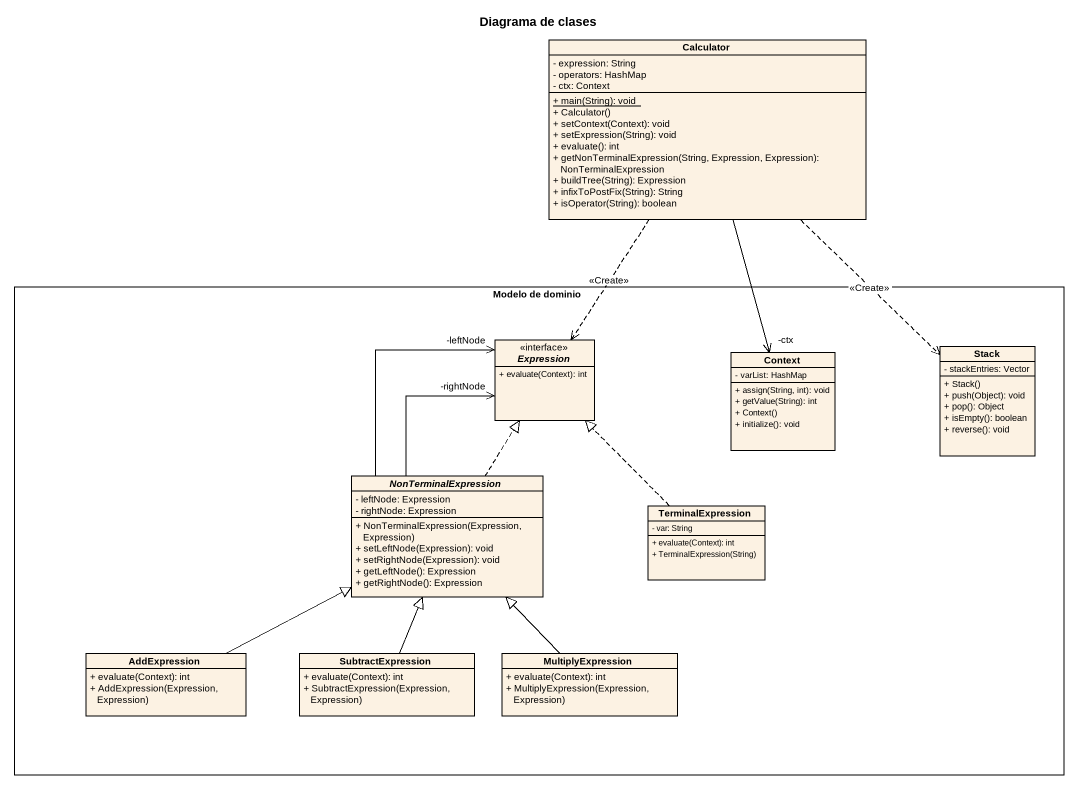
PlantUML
@startuml
title Diagrama de clases
hide circle
hide empty members
skinparam classAttributeIconSize 0
class Calculator {
  - expression: String
  - operators: HashMap
  - ctx: Context
  {static} + main(String): void
  + Calculator()
  + setContext(Context): void
  + setExpression(String): void
  + evaluate(): int
  + getNonTerminalExpression(String, Expression, Expression): NonTerminalExpression
  + buildTree(String): Expression
  + infixToPostFix(String): String
  + isOperator(String): boolean
}
rectangle "Modelo de dominio" as Modelo_de_dominio {
  interface Expression {
    + evaluate(Context): int
  }
  class Context {
    - varList: HashMap
    + assign(String, int): void
    + getValue(String): int
    + Context()
    + initialize(): void
  }
  class "Stack" as Stack_ {
    - stackEntries: Vector
    + Stack()
    + push(Object): void
    + pop(): Object
    + isEmpty(): boolean
    + reverse(): void
  }
  abstract class NonTerminalExpression {
    - leftNode: Expression
    - rightNode: Expression
    + NonTerminalExpression(Expression, Expression)
    + setLeftNode(Expression): void
    + setRightNode(Expression): void
    + getLeftNode(): Expression
    + getRightNode(): Expression
  }
  class TerminalExpression {
    - var: String
    + evaluate(Context): int
    + TerminalExpression(String)
  }
  class AddExpression {
    + evaluate(Context): int
    + AddExpression(Expression, Expression)
  }
  class SubtractExpression {
    + evaluate(Context): int
    + SubtractExpression(Expression, Expression)
  }
  class MultiplyExpression {
    + evaluate(Context): int
    + MultiplyExpression(Expression, Expression)
  }
}
Calculator ..> Expression : <<Create>>
Calculator --> "-ctx" Context
Calculator ..> Stack_ : <<Create>>
NonTerminalExpression .up.|> Expression
NonTerminalExpression -up-> "-leftNode" Expression
NonTerminalExpression -up-> "-rightNode" Expression
TerminalExpression .up.|> Expression
AddExpression -right-|> NonTerminalExpression
SubtractExpression -up-|> NonTerminalExpression
MultiplyExpression -up-|> NonTerminalExpression
@enduml
